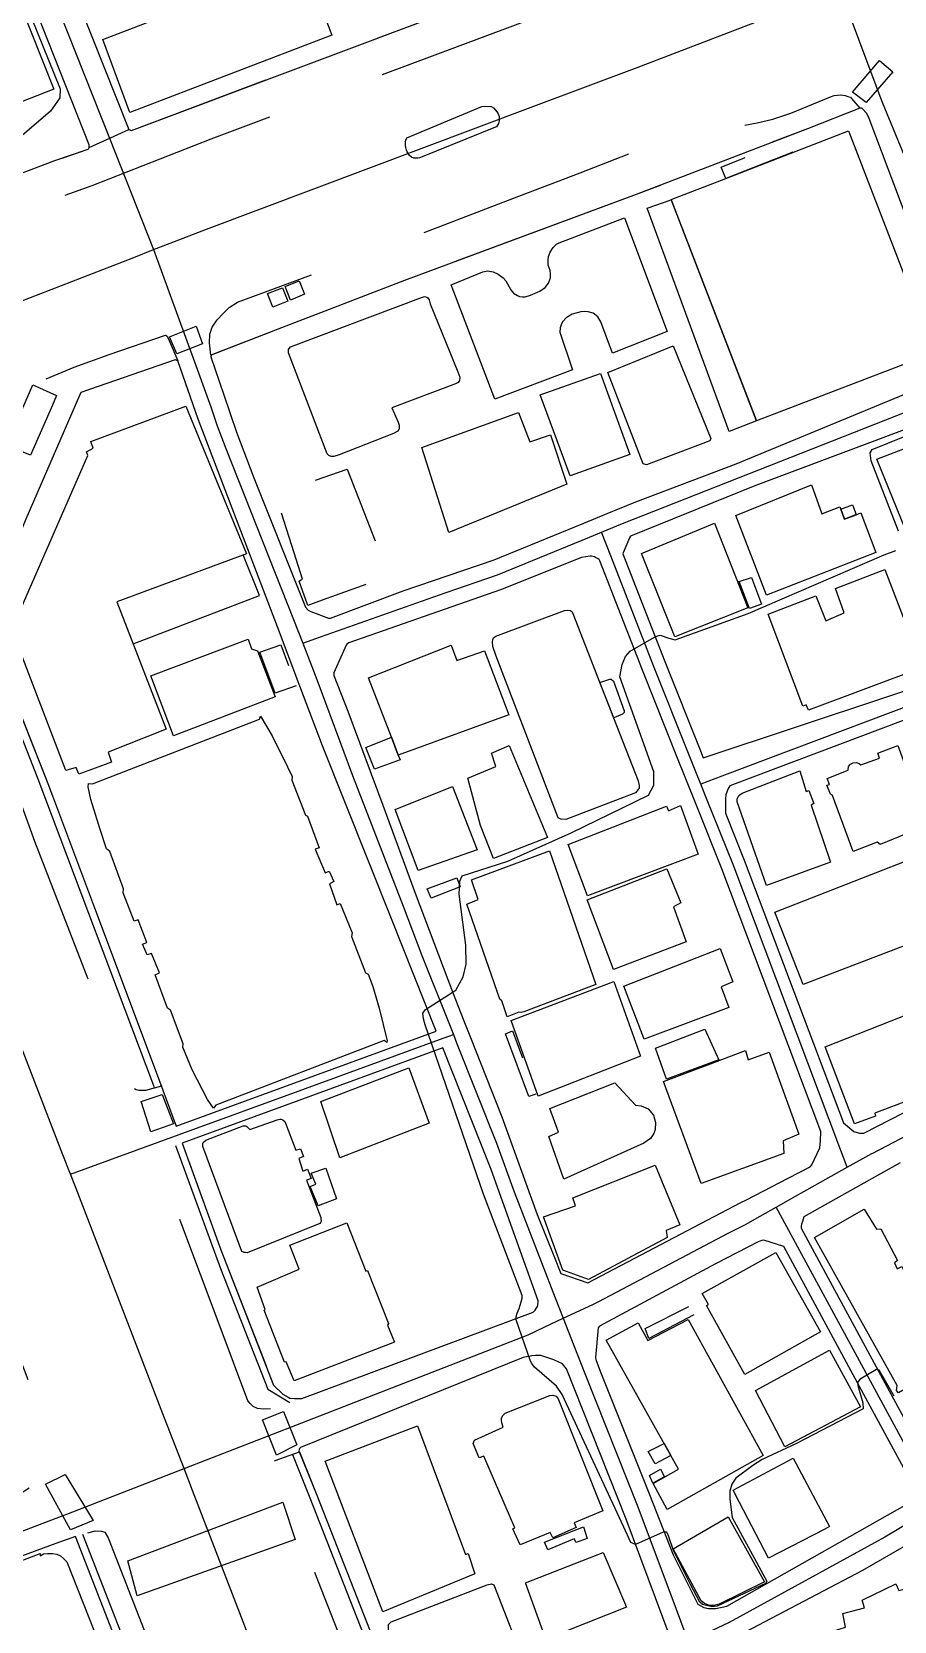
# Model space of a CAD drawing. Header units: millimetres. Extents: x 198785 to 203305, y 542885 to 545889.
# Drawn here: x 200724.9 to 200868.4, y 543395.9 to 543660.4 of the extents above; entities that cross this region are included whole.
import ezdxf

# ---------------------------------------------------------------- set-up
doc = ezdxf.new("R2010")
doc.units = ezdxf.units.MM
doc.linetypes.add('HIDDEN_BULD_25K', pattern=[28.8, 18.4, -10.4])
doc.linetypes.add('HIDDEN_IN_25K', pattern=[56.5, 36.5, -20])
for name, color, linetype in [('A0013114', 253, 'Continuous'), ('A0013117', 253, 'Continuous'), ('A0023214', 253, 'Continuous'), ('A0023217', 253, 'Continuous'), ('A0033324', 253, 'Continuous'), ('A0033327', 253, 'Continuous'), ('A0043325', 253, 'Continuous'), ('A0151224', 253, 'Continuous'), ('B0014111', 253, 'Continuous'), ('B0014112', 253, 'Continuous'), ('B0014113', 253, 'Continuous'), ('B0014114', 253, 'Continuous'), ('B0014116', 253, 'Continuous'), ('C0076117', 253, 'Continuous'), ('C0523121', 253, 'Continuous'), ('F0017111', 253, 'Continuous'), ('F0047224', 253, 'Continuous')]:
    doc.layers.add(name, color=color, linetype=linetype)

msp = doc.modelspace()

# ---------------------------------------------------------------- linework, layer by layer
at = {"layer": 'A0013114'}
for points in [[(200659.63, 543709.88), (200659.66, 543709.64), (200675.01, 543670.48), (200682.52, 543652.02), (200682.75, 543651.65), (200682.98, 543651.35), (200683.37, 543650.84), (200683.65, 543650.59), (200684.02, 543650.22), (200697.94, 543643.86), (200716.53, 543636.16), (200717.49, 543636.05), (200718.49, 543636.02), (200719.01, 543636.02), (200719.69, 543636.04), (200720.48, 543636.07), (200721.79, 543636.31), (200722.03, 543636.4), (200728.75, 543638.94), (200734.16, 543640.78), (200734.4, 543640.91), (200734.48, 543641.12)], [(200741.09, 543644.11), (200741.49, 543643.97), (200825.79, 543675.6), (200850.04, 543684.84)], [(200863.04, 543647.65), (200862.71, 543647.65), (200854.01, 543644.24), (200825.51, 543633.29), (200786.97, 543618.99), (200766.47, 543611.13), (200754.76, 543606.57)], [(200749.23, 543605.62), (200748.79, 543605.78), (200733.07, 543600.34), (200732.84, 543599.87), (200731.04, 543595.63), (200723.91, 543579.3), (200717.2, 543562.91), (200717.18, 543562.7), (200717.11, 543562.06), (200717.15, 543561.66), (200717.25, 543561.43), (200727.7, 543535.01), (200746.2, 543485.77), (200748.92, 543478.27)], [(200749.95, 543475.45), (200756.4, 543457.69), (200765.15, 543435.17), (200766.69, 543433.65), (200767.59, 543433.14), (200767.89, 543433)], [(200769.64, 543424.81), (200769.45, 543424.64), (200769.38, 543424.25), (200772.34, 543416.88), (200789.11, 543374.17), (200808.91, 543323.39), (200809.33, 543323.08)], [(200770.78, 543310.32), (200770.83, 543310.88), (200732.19, 543409.99)]]:
    msp.add_lwpolyline(points, dxfattribs=at)
at = {"layer": 'A0013117'}
for points in [[(200850.04, 543684.84), (200850.02, 543685.02), (200844.51, 543699.48), (200834.68, 543725.81), (200834.08, 543726.45), (200833.2, 543727.02), (200828.02, 543729.18), (200827.68, 543729.19), (200827.47, 543729.19), (200826.88, 543729.15), (200823.79, 543728.05), (200800.5, 543718.92), (200771.83, 543707.53), (200726.73, 543690.1), (200726.57, 543689.71), (200724.74, 543685.19), (200741.09, 543644.11)], [(200734.48, 543641.12), (200734.48, 543641.49), (200734.46, 543641.58), (200720.95, 543675.83), (200717.09, 543685.46), (200713.9, 543693.42), (200709.65, 543704.04), (200708.56, 543706.74), (200707.31, 543709.85), (200701.85, 543723.39), (200701.15, 543723.98), (200699.32, 543724.99), (200698.12, 543725.49), (200697.51, 543725.66), (200696.94, 543725.66), (200677.3, 543717.69), (200660.27, 543710.71), (200659.89, 543710.49), (200659.7, 543710.17), (200659.63, 543709.88)], [(200754.76, 543606.57), (200754.73, 543606.31), (200756.87, 543599.99), (200758.98, 543593.73), (200761.85, 543586.17), (200770.46, 543564.61), (200770.92, 543564.15), (200771.36, 543563.93), (200774.28, 543562.81), (200774.64, 543562.82), (200786.72, 543567.33), (200801.87, 543572.51), (200816.79, 543578.62), (200820.68, 543580.21), (200825.47, 543582.17), (200842.12, 543588.48), (200879.32, 543603.85), (200879.73, 543604.26), (200879.73, 543604.96), (200864.25, 543645.95), (200863.88, 543646.78), (200863.04, 543647.65)], [(200748.92, 543478.27), (200792.21, 543494.07), (200784.76, 543512.75), (200773.32, 543541.54), (200769.55, 543551.5), (200765.83, 543561.36), (200764.66, 543564.43), (200752.6, 543595.93), (200749.23, 543605.62)], [(200880.53, 543597.92), (200879.85, 543597.82), (200845.27, 543584.8), (200824.55, 543576.42), (200824.37, 543576.16), (200823.34, 543573.66), (200823.3, 543573.49), (200830.25, 543555.6), (200836.19, 543540.73), (200836.66, 543539.57), (200882.89, 543554.92), (200894.06, 543559.52), (200896.76, 543563.81), (200896.61, 543564.17), (200884.57, 543596.66), (200883.32, 543597.38), (200881.63, 543597.85), (200880.53, 543597.92)], [(200817.83, 543573.12), (200816.39, 543572.88), (200802.93, 543567.54), (200785.59, 543561.48), (200777.66, 543558.69), (200777.39, 543558.5), (200777.24, 543558.31), (200775.18, 543553.69), (200775.19, 543553.26), (200777.49, 543547.33), (200783.32, 543531.68), (200788.73, 543517.01), (200794.93, 543500.63), (200796.84, 543495.78), (200797.94, 543493), (200803.13, 543479.83), (200809.03, 543463.55), (200811.93, 543456.41), (200812.98, 543453.73), (200817.43, 543452.21), (200842.94, 543465.54), (200843.86, 543466.02), (200850.79, 543469.61), (200854.43, 543471.5), (200854.73, 543471.84), (200856.04, 543474.64), (200856.11, 543475.25), (200856.2, 543475.77), (200856.24, 543477.38), (200839.76, 543521.06), (200835.57, 543531.52), (200833.53, 543536.61), (200832.48, 543539.24), (200826.53, 543554.13), (200819.46, 543572.32), (200819.43, 543572.36), (200819.36, 543572.55), (200819.16, 543572.68), (200818.73, 543572.92), (200818.57, 543572.99), (200818.09, 543573.1), (200817.83, 543573.12)], [(200884.36, 543551.19), (200841.09, 543534.88), (200840.82, 543534.47), (200840.44, 543533.39), (200840.35, 543532.71), (200840.35, 543530.34), (200843.49, 543522.51), (200859.99, 543478.79), (200861.74, 543477.39), (200862.64, 543477.07), (200863.4, 543477.07), (200915.73, 543503.92)], [(200767.89, 543433), (200768.66, 543432.93), (200769.88, 543432.93), (200808.37, 543447.33), (200808.69, 543447.65), (200809.15, 543448.37), (200809.17, 543449.18), (200801.37, 543471.07), (200793.32, 543491.28), (200749.95, 543475.45)], [(200869.41, 543472.17), (200866.14, 543470.34), (200857.83, 543465.68), (200853.42, 543463.2), (200853.16, 543462.39), (200853.04, 543461.98), (200852.98, 543461.64), (200852.94, 543461.29), (200865.13, 543438.81), (200875.43, 543419.81)], [(200846.72, 543459.27), (200846.41, 543459.24), (200845.81, 543458.99), (200838.72, 543455.35), (200819.38, 543444.99), (200819.18, 543444.68), (200818.71, 543439.79), (200818.77, 543439.42), (200819.52, 543437.48), (200827.7, 543416.98), (200831.67, 543406.93), (200835.79, 543398.72), (200836.75, 543398.17), (200837.52, 543398), (200838.76, 543398.02), (200840.57, 543398.41), (200870.64, 543415.41), (200872.13, 543416.27), (200872.48, 543416.63), (200872.59, 543416.88), (200871.48, 543418.7), (200861.62, 543436.9), (200850.06, 543458.23), (200846.72, 543459.27)], [(200946.56, 543450.13), (200923.77, 543437.02), (200923.67, 543436.79), (200918.99, 543433.09), (200917.37, 543433.22), (200917.01, 543433.09), (200916.61, 543432.89), (200916.2, 543432.63), (200915.87, 543432.19), (200910.1, 543430.09), (200904.52, 543427.28), (200881.04, 543414.63), (200879.92, 543413.98), (200875.88, 543411.66), (200863.14, 543404.34), (200841.42, 543392.88)], [(200809.33, 543323.08), (200816.57, 543325.59), (200834.14, 543332.76), (200839.78, 543335.06), (200848.46, 543338.6), (200848.92, 543339.09), (200850.32, 543342.28), (200850.35, 543342.47), (200850.37, 543342.79), (200845.44, 543355.77), (200838.36, 543373.92), (200834.22, 543385.01), (200831.46, 543392.43), (200829.92, 543396.52), (200823.81, 543412.84), (200813.9, 543437.86), (200813.22, 543438.69), (200811.8, 543439.39), (200809.64, 543440.09), (200808.97, 543440.11), (200808.77, 543440.11), (200808.11, 543440.07), (200806.7, 543439.76), (200769.64, 543424.81)], [(200732.19, 543409.99), (200728.91, 543408.83), (200710.66, 543402.12)]]:
    msp.add_lwpolyline(points, dxfattribs=at)
at = {"layer": 'A0023214'}
for points in [[(200679, 543598.38), (200719.51, 543614.14), (200741.88, 543622.84), (200745.19, 543624.13), (200747.97, 543625.21), (200753.98, 543627.55), (200808, 543647.85), (200825.65, 543654.45), (200852.02, 543664.54), (200856.34, 543666.82), (200859.09, 543668.27), (200862.05, 543669.84), (200866.12, 543671.99), (200876.71, 543676.15), (200883.17, 543678.62), (200936.32, 543699.96), (200969.63, 543712.69), (200979.57, 543716.48)], [(200888.35, 543063.49), (200882.08, 543079.74), (200867.7, 543116.99), (200866.5, 543120.11), (200865.5, 543122.7), (200825.29, 543226.88), (200824.13, 543229.88), (200822.85, 543233.22), (200792.77, 543311.16), (200791.66, 543314.02), (200790.56, 543316.87), (200751.67, 543417.65), (200750.26, 543421.3), (200747.02, 543429.69), (200732.28, 543467.88), (200731.37, 543470.26), (200730.11, 543473.5), (200698.88, 543554.43), (200687.21, 543580.24), (200679, 543598.38)]]:
    msp.add_lwpolyline(points, dxfattribs=at)
at = {"layer": 'A0023217'}
for points in [[(200833.45, 543736.09), (200835.42, 543731.55), (200837.34, 543727.13), (200845.63, 543705.14), (200852.51, 543686.3), (200859.09, 543668.27), (200865.88, 543650.1), (200866.42, 543648.64), (200872.3, 543634.4), (200883.27, 543604.97), (200884.79, 543602.31)], [(200718.68, 543691.04), (200720.32, 543686.9), (200720.98, 543685.22), (200737.85, 543642.65), (200745.19, 543624.13), (200751.78, 543606.06), (200754.73, 543597.96), (200755.79, 543594.83), (200757.22, 543591.05), (200768.49, 543562.6), (200770.05, 543558.66)], [(200819.75, 543577.11), (200821.63, 543577.88), (200823.24, 543578.54), (200879.3, 543600.64), (200881.59, 543601.34), (200884.79, 543602.31)], [(200770.05, 543558.66), (200772.94, 543559.68), (200793.73, 543567), (200802.4, 543570.03), (200817.72, 543576.29), (200819.75, 543577.11)], [(200836.25, 543535.19), (200835.44, 543537.22), (200834.34, 543539.99), (200828.39, 543554.86), (200821.27, 543573.18), (200819.75, 543577.11)], [(200901.42, 543560.44), (200898.67, 543559.26), (200883.62, 543553.06), (200839.75, 543536.51), (200836.25, 543535.19)], [(200770.05, 543558.66), (200772.33, 543552.58), (200778.32, 543536.61), (200786.74, 543514.88), (200789.85, 543506.69), (200794.52, 543494.92), (200795.08, 543493.52)], [(200860.63, 543471.43), (200859.41, 543474.66), (200841.62, 543521.79), (200837.33, 543532.51), (200836.25, 543535.19)], [(200860.63, 543471.43), (200864.71, 543473.72), (200864.76, 543473.74), (200905.8, 543495.18), (200919.22, 543502.04), (200921.19, 543503.28), (200923.65, 543504.82)], [(200731.37, 543470.26), (200749.44, 543476.86), (200770.46, 543484.53), (200792.76, 543492.67), (200795.08, 543493.52)], [(200795.08, 543493.52), (200795.62, 543492.14), (200802.25, 543475.45), (200805.2, 543467.31), (200812.04, 543449.71), (200813.37, 543446.29)], [(200848.79, 543464.77), (200852.03, 543466.59), (200856.19, 543468.93), (200860.63, 543471.43)], [(200813.37, 543446.29), (200818.27, 543448.59), (200819.3, 543449.07), (200840.83, 543460.45), (200843.81, 543461.97), (200845.23, 543462.77), (200848.79, 543464.77)], [(200875.71, 543415.1), (200874.25, 543417.79), (200863.37, 543437.86), (200850.55, 543461.51), (200848.79, 543464.77)], [(200685.79, 543396.6), (200693.57, 543399.56), (200730.14, 543413.45), (200730.73, 543413.68), (200750.26, 543421.3), (200768.85, 543428.52), (200807.53, 543443.54), (200810.2, 543444.8), (200813.37, 543446.29)], [(200813.37, 543446.29), (200815.12, 543441.77), (200816.94, 543437.09), (200825.76, 543414.91), (200832.32, 543397.42), (200834.17, 543392.5)], [(200875.71, 543415.1), (200874.16, 543414.18), (200866.89, 543409.87), (200840.99, 543395.64), (200837.12, 543393.86), (200834.17, 543392.5)]]:
    msp.add_lwpolyline(points, dxfattribs=at)
at = {"layer": 'A0033324', "linetype": 'HIDDEN_IN_25K', "flags": 128}
for points in [[(200677.44, 543648.49), (200683.65, 543650.59), (200684.02, 543650.22), (200697.94, 543643.86), (200716.53, 543636.16), (200717.49, 543636.05), (200718.49, 543636.02), (200719.01, 543636.02), (200719.69, 543636.04), (200720.48, 543636.07), (200721.79, 543636.31), (200722.03, 543636.4), (200728.75, 543638.94), (200734.16, 543640.78), (200734.4, 543640.91), (200734.48, 543641.12), (200741.09, 543644.11), (200741.49, 543643.97), (200825.79, 543675.6), (200850.04, 543684.84), (200850.09, 543679.96), (200849.79, 543679.25), (200849.33, 543678.44), (200848.81, 543678.02), (200846.7, 543677.15), (200827.91, 543669.99), (200759.6, 543644.36), (200754.74, 543642.53), (200734.94, 543634.74), (200726.57, 543631.77), (200720.94, 543629.74), (200716.34, 543627.98), (200713.76, 543627.64), (200710.43, 543627.46), (200706.62, 543627.34), (200702.19, 543627.52), (200698.39, 543627.8), (200696.01, 543628.37), (200693.87, 543629.02), (200691.69, 543629.87), (200690.03, 543630.75), (200687.49, 543632.76), (200684.67, 543635.85), (200679.55, 543643.67), (200678.69, 543645.28), (200677.44, 543648.49)], [(200766.47, 543611.13), (200754.72, 543606.56), (200754.47, 543608.64), (200754.55, 543610.06), (200754.93, 543611.21), (200755.78, 543612.46), (200756.69, 543613.42), (200757.74, 543614.51), (200759.14, 543615.4), (200780.3, 543623.15), (200805.95, 543633), (200816.18, 543636.92), (200831, 543642.7), (200831.8, 543642.9), (200834.2, 543643.36), (200838.96, 543644.06), (200842.71, 543644.67), (200845.62, 543645.21), (200848.23, 543645.82), (200851.24, 543646.83), (200857.84, 543649.58), (200858.45, 543649.77), (200859.58, 543649.86), (200859.89, 543649.84), (200860.28, 543649.75), (200860.7, 543649.62), (200861.18, 543649.49), (200861.35, 543649.3), (200862.71, 543647.66), (200854.01, 543644.24), (200825.51, 543633.29), (200786.97, 543618.99), (200766.47, 543611.13)], [(200747.79, 543609), (200749.23, 543605.62), (200748.79, 543605.78), (200733.07, 543600.34), (200732.84, 543599.87), (200731.04, 543595.63), (200723.91, 543579.3), (200717.2, 543562.91), (200717.18, 543562.7), (200717.11, 543562.06), (200717.15, 543561.66), (200717.25, 543561.43), (200727.7, 543535.01), (200746.2, 543485.77), (200746.52, 543484.91), (200743.87, 543484.18), (200743.36, 543484.18), (200742.71, 543484.21), (200742.29, 543484.32), (200741.49, 543484.75), (200740.9, 543485.63), (200725.45, 543525.62), (200720.5, 543539.26), (200714.13, 543556.22), (200714.06, 543556.39), (200711.22, 543562.48), (200710.17, 543565.05), (200709.39, 543568.42), (200708.93, 543571.99), (200708.52, 543575.59), (200708.52, 543579), (200708.78, 543581.42), (200709.58, 543584.3), (200710.59, 543587.16), (200712.03, 543590.5), (200713.53, 543592.81), (200715.39, 543595), (200717.61, 543597.16), (200719.58, 543598.88), (200721.7, 543600.3), (200723.94, 543601.32), (200727.17, 543602.59), (200731.99, 543604.55), (200737.82, 543606.69), (200747.18, 543609.87), (200747.47, 543609.75), (200747.79, 543609)], [(200662.64, 543568.02), (200673.56, 543563.67), (200675.69, 543562.21), (200677.34, 543559.07), (200699.35, 543501.6), (200728.1, 543425.98), (200727.58, 543422), (200725.7, 543418.77), (200722.93, 543417.01), (200717.63, 543415.17), (200715.04, 543415.07), (200713.11, 543415.74), (200711.51, 543416.53), (200710.26, 543419.02), (200711.15, 543418.76), (200712.91, 543418.59), (200718.52, 543420.67), (200722.8, 543425.84), (200710.39, 543458.5), (200706.92, 543467.63), (200694.68, 543499.82), (200672.27, 543558.32), (200653.07, 543565.27), (200660.58, 543568.12), (200661.52, 543568.11), (200662.64, 543568.02)], [(200764.66, 543431.22), (200763.43, 543431.17), (200762.48, 543431.28), (200761.75, 543431.61), (200761.25, 543432.13), (200760.9, 543432.53), (200756.1, 543445.34), (200749.91, 543461.87), (200745.29, 543472.87), (200745.19, 543473.67), (200749.95, 543475.45), (200756.4, 543457.69), (200765.15, 543435.17), (200766.69, 543433.65), (200767.59, 543433.14), (200767.89, 543433), (200768.66, 543432.93), (200769.88, 543432.93), (200764.66, 543431.22)], [(200809.33, 543323.08), (200805.41, 543322.32), (200804.57, 543322.32), (200803.87, 543322.54), (200784.57, 543372.06), (200784.46, 543372.35), (200767.69, 543415.04), (200764.99, 543421.77), (200765.02, 543422.15), (200765.45, 543422.64), (200766.21, 543422.91), (200769.46, 543424.05), (200772.34, 543416.88), (200789.11, 543374.17), (200808.91, 543323.39), (200809.33, 543323.08)], [(200774.37, 543312.07), (200770.53, 543310.65), (200770.83, 543310.88), (200751.51, 543360.43), (200732.19, 543409.99), (200735.31, 543410.87), (200735.49, 543410.92), (200736.54, 543410.89), (200737.06, 543410.68), (200737.64, 543409.76), (200756.35, 543361.79), (200774.84, 543314.34), (200774.94, 543313.18), (200774.37, 543312.07)]]:
    msp.add_lwpolyline(points, dxfattribs=at)
at = {"layer": 'A0033327'}
for points in [[(200717.15, 543561.66), (200716.35, 543560.4), (200716.45, 543560.17), (200725.9, 543536.07), (200745.16, 543485.01), (200745.31, 543484.58)], [(200748.81, 543475.02), (200756.33, 543454.6), (200764.22, 543434.48), (200767.84, 543432.27)], [(200768.28, 543423.63), (200771.17, 543416.42), (200787.95, 543373.72), (200807.8, 543322.78)], [(200772.04, 543311.21), (200752.72, 543360.77), (200733.4, 543410.33)]]:
    msp.add_lwpolyline(points, dxfattribs=at)
at = {"layer": 'A0043325'}
for points in [[(200868.24, 543653.73), (200863.75, 543648.6), (200861.51, 543650.33), (200866.01, 543655.58), (200868.24, 543653.73)], [(200753.34, 543608.44), (200749.04, 543606.77), (200747.86, 543609.59), (200752.25, 543611.39), (200753.34, 543608.44)], [(200748.51, 543478.65), (200744.72, 543477.3), (200743.14, 543482.38), (200746.64, 543483.53), (200748.51, 543478.65)], [(200769.05, 543425.24), (200765.65, 543423.52), (200763.32, 543429.39), (200766.82, 543430.8), (200769.05, 543425.24)], [(200735.15, 543412.62), (200731.34, 543411.11), (200727.2, 543418.68), (200730.45, 543420.28), (200735.15, 543412.62)], [(200768.75, 543409.46), (200742.48, 543400.09), (200740.91, 543405.92), (200766.69, 543415.68), (200768.75, 543409.46)]]:
    msp.add_lwpolyline(points, dxfattribs=at)
at = {"layer": 'A0151224'}
msp.add_lwpolyline([(200728.34, 543598.27), (200724.73, 543589.93), (200720.75, 543591.55), (200722.56, 543595.74), (200725.12, 543601.64), (200729.02, 543599.84), (200728.34, 543598.27)], dxfattribs=at)
at = {"layer": 'B0014111'}
for points in [[(200728.58, 543650.85), (200710.3, 543643.69), (200695.61, 543650.03), (200688.88, 543652.93), (200681.65, 543671.07), (200695.47, 543676.61), (200715.17, 543684.5), (200728.58, 543650.85)], [(200770.46, 543671.42), (200774.84, 543659.83), (200741.21, 543646.93), (200736.76, 543659.11), (200763.1, 543669.27), (200763.34, 543668.67), (200770.46, 543671.42)], [(200875.11, 543606.97), (200845.52, 543595.63), (200831.34, 543632.45), (200840.41, 543635.97), (200860.82, 543643.88), (200875.11, 543606.97)], [(200845.5, 543595.62), (200841, 543593.84), (200827.32, 543631.01), (200831.32, 543632.44), (200845.5, 543595.62)], [(200823.57, 543629.43), (200830.65, 543610.51), (200821.54, 543606.88), (200819.64, 543612.09), (200819.1, 543612.95), (200818.32, 543613.53), (200817.52, 543613.79), (200816.92, 543613.84), (200816.27, 543613.8), (200814.84, 543613.39), (200813.87, 543612.75), (200813.27, 543612.18), (200813.06, 543611.77), (200812.87, 543611.13), (200812.82, 543610.39), (200814.92, 543604.15), (200802, 543599.22), (200794.69, 543618.28), (200799.99, 543620.45), (200800.82, 543620.61), (200801.71, 543620.45), (200802.55, 543620.05), (200803.34, 543619.46), (200803.79, 543618.95), (200804.64, 543617.45), (200805.11, 543616.88), (200805.75, 543616.48), (200806.11, 543616.31), (200806.58, 543616.25), (200807.01, 543616.29), (200807.94, 543616.55), (200809.49, 543617.19), (200810.38, 543617.82), (200810.91, 543618.52), (200811.23, 543619.44), (200811.25, 543620.1), (200811.18, 543620.63), (200810.88, 543621.55), (200810.83, 543622.39), (200810.89, 543622.99), (200811.17, 543623.7), (200811.66, 543624.49), (200812.22, 543625.01), (200812.66, 543625.26), (200823.57, 543629.43)], [(200776.05, 543589.96), (200775.2, 543589.68), (200774.74, 543589.69), (200774.33, 543589.87), (200774.09, 543590.12), (200767.63, 543606.97), (200767.66, 543607.48), (200767.74, 543607.7), (200768, 543607.93), (200789.75, 543616.15), (200790.3, 543616.32), (200790.66, 543616.23), (200790.85, 543616.09), (200791.03, 543615.75), (200791.2, 543615.09), (200795.84, 543603.78), (200796.13, 543602.91), (200796.08, 543602.36), (200795.87, 543602.03), (200795.44, 543601.79), (200784.84, 543597.81), (200785.92, 543595.39), (200786.06, 543594.93), (200786.08, 543594.52), (200786.04, 543594.28), (200785.81, 543593.89), (200785.1, 543593.54), (200776.05, 543589.96)], [(200837.75, 543592.29), (200827.22, 543588.32), (200826.66, 543588.5), (200820.78, 543603.66), (200831.64, 543608.09), (200837.92, 543592.68), (200837.75, 543592.29)], [(200824.47, 543590.05), (200814.51, 543586.5), (200809.52, 543599.99), (200819.54, 543603.53), (200824.47, 543590.05)], [(200738.16, 543538.84), (200732.74, 543536.83), (200732.33, 543537.97), (200730.6, 543537.46), (200721.72, 543560.66), (200723.09, 543561.26), (200722.38, 543562.71), (200734.25, 543589.87), (200734, 543590.45), (200735.16, 543591.1), (200734.72, 543592.2), (200750.56, 543598.05), (200760.64, 543573.52), (200739.06, 543565.51), (200747.31, 543544.31), (200737.64, 543540.48), (200738.16, 543538.84)], [(200805.92, 543597.01), (200807.79, 543592.16), (200811.27, 543593.3), (200813.95, 543585.09), (200794.32, 543577.03), (200789.81, 543591.21), (200805.92, 543597.01)], [(200882.69, 543580.21), (200870.87, 543576.15), (200865.53, 543589.23), (200880.16, 543594.86), (200881.24, 543594.94), (200882.3, 543594.64), (200883.1, 543593.8), (200883.71, 543592.96), (200884.15, 543591.81), (200884.53, 543590.17), (200884.63, 543588.6), (200884.62, 543587.16), (200884.48, 543586.3), (200884.32, 543585.57), (200884.09, 543585.04), (200883.49, 543584.25), (200882.36, 543582.72), (200881.95, 543582.24), (200882.69, 543580.21)], [(200854.69, 543584.99), (200856.4, 543580.18), (200859.4, 543581.31), (200859.55, 543580.93), (200860.19, 543579.25), (200862.11, 543580.02), (200862.87, 543580.32), (200865.39, 543573.74), (200847.2, 543566.65), (200842.08, 543579.86), (200854.69, 543584.99)], [(200844.08, 543564.52), (200831.91, 543559.7), (200826.41, 543573.57), (200838.55, 543578.63), (200844.08, 543564.52)], [(200866.89, 543570.91), (200873.17, 543554.59), (200854.18, 543547.51), (200853.79, 543548.35), (200853.23, 543548.16), (200847.48, 543563.44), (200855.38, 543566.5), (200857.05, 543562.38), (200860.13, 543563.71), (200858.67, 543567.71), (200866.89, 543570.91)], [(200825.38, 543533.74), (200813.82, 543529.3), (200812.95, 543529.34), (200812.53, 543529.59), (200802.19, 543556.49), (200801.64, 543558.1), (200801.6, 543558.86), (200801.62, 543559.21), (200801.73, 543559.5), (200802.14, 543559.82), (200813.59, 543564.09), (200814.13, 543564.15), (200814.56, 543564.07), (200814.83, 543563.85), (200814.96, 543563.6), (200819.46, 543552.06), (200821.74, 543546.22), (200825.83, 543535.74), (200826.01, 543534.93), (200825.98, 543534.48), (200825.84, 543534.26), (200825.38, 543533.74)], [(200765.42, 543549.73), (200748.48, 543543.24), (200744.71, 543553.21), (200760.91, 543559.29), (200761.5, 543557.72), (200762.47, 543557.37), (200765.42, 543549.73)], [(200785.9, 543540.02), (200784.77, 543542.97), (200780.98, 543552.86), (200794.71, 543558.32), (200795.63, 543555.74), (200800.25, 543557.35), (200804.32, 543546.73), (200785.9, 543540.02)], [(200768.18, 543535.85), (200770.46, 543530.02), (200770.78, 543529.85), (200772.76, 543524.57), (200772.1, 543524.33), (200773.74, 543520.42), (200774.4, 543520.68), (200775.19, 543518.97), (200774.47, 543518.6), (200775.7, 543515.12), (200776.24, 543515.32), (200778.21, 543510.43), (200778.14, 543509.84), (200780.43, 543503.78), (200780.91, 543503.54), (200781.67, 543501.49), (200782.73, 543497.89), (200784.08, 543492.45), (200784.03, 543492.2), (200783.57, 543492.51), (200755.54, 543481.74), (200755.18, 543481.23), (200754.18, 543482.68), (200751.62, 543487.64), (200750.04, 543491.41), (200750.11, 543491.98), (200747.98, 543497.58), (200747.52, 543497.88), (200745.47, 543503.43), (200746.19, 543503.78), (200744.87, 543506.97), (200744.12, 543506.75), (200743.32, 543508.54), (200744.05, 543508.84), (200742.62, 543512.59), (200741.94, 543512.38), (200740.12, 543517.07), (200740.17, 543517.77), (200737.91, 543523.96), (200737.35, 543524.44), (200736.3, 543527.64), (200734.73, 543532.6), (200734.28, 543534.74), (200734.38, 543535.28), (200735.05, 543535.24), (200762.81, 543545.98), (200763, 543546.49), (200764.94, 543543.24), (200767.47, 543538.08), (200768.27, 543536.44), (200768.18, 543535.85)], [(200810.74, 543526.28), (200801.74, 543522.78), (200799.62, 543528.31), (200797.47, 543536.18), (200802.15, 543538.14), (200801.41, 543540.35), (200804.38, 543541.6), (200810.74, 543526.28)], [(200869.07, 543541.62), (200872.78, 543531.4), (200873.9, 543531), (200874.64, 543529.17), (200870.5, 543527.58), (200870.42, 543526.93), (200866.11, 543525.11), (200865.62, 543525.51), (200861.61, 543523.99), (200858.17, 543533.31), (200857.82, 543533.53), (200857.24, 543535), (200857.69, 543535.14), (200857.3, 543536.14), (200860.79, 543537.52), (200860.86, 543538.09), (200861.16, 543538.51), (200861.64, 543538.74), (200862.16, 543538.77), (200862.59, 543538.62), (200862.89, 543538.39), (200866.02, 543539.52), (200865.73, 543540.32), (200869.07, 543541.62)], [(200852.76, 543537.42), (200853.81, 543533.98), (200854.26, 543534.11), (200855.05, 543531.96), (200854.61, 543531.69), (200857.83, 543522.19), (200847.18, 543518.31), (200842.29, 543532.25), (200842.3, 543532.76), (200842.59, 543533.27), (200843.16, 543533.65), (200852.76, 543537.42)], [(200799.04, 543524.25), (200789.22, 543520.83), (200785.37, 543530.96), (200794.92, 543534.81), (200799.04, 543524.25)], [(200832.9, 543531.63), (200835.81, 543523.5), (200817.39, 543516.6), (200814.2, 543525.12), (200830.55, 543531.53), (200830.88, 543530.74), (200832.9, 543531.63)], [(200806.78, 543497.29), (200806.38, 543497.19), (200805.98, 543497.26), (200804.05, 543496.48), (200803.15, 543499.12), (200802.82, 543499.4), (200797.32, 543515.18), (200799.23, 543516), (200798.07, 543519.24), (200811.07, 543524.08), (200818.77, 543501.85), (200806.78, 543497.29)], [(200833.83, 543508.96), (200821.74, 543504.34), (200817.35, 543515.9), (200830.58, 543521.09), (200832.95, 543515.41), (200831.71, 543514.75), (200833.83, 543508.96)], [(200840.93, 543498.01), (200826.81, 543492.73), (200823.46, 543501.55), (200839.48, 543507.84), (200841.6, 543502.27), (200839.65, 543501.45), (200840.93, 543498.01)], [(200826.22, 543489.91), (200809.21, 543483.27), (200804.68, 543495.84), (200821.78, 543502.36), (200826.22, 543489.91)], [(200839.26, 543489.31), (200830.54, 543486.06), (200828.72, 543491.25), (200836.93, 543494.39), (200839.26, 543489.31)], [(200843.67, 543490.84), (200844.16, 543489.29), (200847.66, 543490.58), (200852.55, 543476.93), (200849.95, 543475.81), (200850.05, 543473.71), (200836.3, 543468.7), (200830.04, 543485.69), (200837.44, 543488.49), (200843.67, 543490.84)], [(200791.05, 543478.76), (200776.17, 543473.02), (200773, 543482.34), (200787.68, 543487.95), (200791.05, 543478.76)], [(200826.8, 543475.41), (200813.44, 543469.42), (200810.94, 543476.57), (200812.58, 543477.24), (200811.13, 543481.19), (200821.94, 543485.45), (200825.37, 543481.78), (200826.33, 543481.66), (200827.47, 543481.15), (200828.36, 543480.09), (200828.71, 543478.88), (200828.67, 543477.71), (200828.42, 543477.05), (200827.86, 543476.19), (200826.8, 543475.41)], [(200767.04, 543479.05), (200768.86, 543474.25), (200769.66, 543474.47), (200770.16, 543473.22), (200769.37, 543472.9), (200770.04, 543470.8), (200770.83, 543471.11), (200771.44, 543469.57), (200770.61, 543469.25), (200773.04, 543463.07), (200773.05, 543462.83), (200773.07, 543462.48), (200772.99, 543462.22), (200772.85, 543462.05), (200760.75, 543457.2), (200760.49, 543457.22), (200760.29, 543457.22), (200759.88, 543457.4), (200753.4, 543474.89), (200753.4, 543475.14), (200753.41, 543475.44), (200753.45, 543475.54), (200753.88, 543475.95), (200760.12, 543478.32), (200760.27, 543478.32), (200760.52, 543478.31), (200760.73, 543478.22), (200761.19, 543477.69), (200765.75, 543479.34), (200766.18, 543479.41), (200766.42, 543479.42), (200766.7, 543479.33), (200767.04, 543479.05)], [(200830.66, 543459.74), (200817.54, 543452.75), (200813.27, 543454.29), (200810.06, 543463.18), (200815.41, 543464.98), (200814.94, 543466.32), (200828.68, 543471.76), (200832.77, 543461.82), (200830.47, 543460.92), (200830.66, 543459.74)], [(200777.34, 543462.19), (200780.49, 543454.14), (200780.81, 543454.23), (200784.29, 543445.44), (200784.1, 543445.13), (200785.3, 543442.31), (200768.57, 543435.87), (200767.26, 543439.04), (200766.95, 543439.01), (200763.62, 543447.65), (200763.76, 543447.74), (200762.43, 543451.48), (200769.42, 543454.48), (200767.88, 543458.44), (200777.34, 543462.19)], [(200863.45, 543464.44), (200865.48, 543461.11), (200866.21, 543461.2), (200868.97, 543455.93), (200868.47, 543455.51), (200868.93, 543454.51), (200869.69, 543454.9), (200875.92, 543443.81), (200874.69, 543443.1), (200877.18, 543438.58), (200869.17, 543433.9), (200868.84, 543434.28), (200868.95, 543435.12), (200855.2, 543459.74), (200863.45, 543464.44)], [(200856.17, 543444.02), (200843.56, 543436.91), (200837.21, 543448.4), (200837.54, 543448.58), (200836.5, 543450.43), (200848.77, 543457.24), (200856.17, 543444.02)], [(200834.16, 543446.07), (200846.61, 543423.44), (200830.65, 543414.48), (200828.31, 543418.82), (200832.56, 543421.21), (200820.51, 543442.67), (200825.83, 543445.52), (200827.43, 543442.61), (200834.16, 543446.07)], [(200812.5, 543432.87), (200819.93, 543414.26), (200815.2, 543412.26), (200815.51, 543411.5), (200811.62, 543409.73), (200811.2, 543410.65), (200806.2, 543408.57), (200804.98, 543411.28), (200805.33, 543411.44), (200800.16, 543423.32), (200799.36, 543423.05), (200798.37, 543425.44), (200798.58, 543426.02), (200803.36, 543428.17), (200803.13, 543428.89), (200803.08, 543429.33), (200803.08, 543429.62), (200803.25, 543430.07), (200803.68, 543430.5), (200811.11, 543433.45), (200811.64, 543433.51), (200812.21, 543433.32), (200812.5, 543432.87)], [(200789.11, 543428.41), (200797.1, 543407.01), (200797.55, 543407.16), (200798.66, 543403.75), (200783.32, 543397.46), (200773.74, 543422.53), (200789.11, 543428.41)], [(200856.88, 543411.2), (200847.52, 543406.38), (200842.71, 543415.62), (200841.62, 543417.69), (200851.65, 543422.99), (200857.68, 543411.62), (200856.88, 543411.2)], [(200839.29, 543398.73), (200838.42, 543398.47), (200837.54, 543398.55), (200836.88, 543398.82), (200836.3, 543399.29), (200831.65, 543407.94), (200840.82, 543413.26), (200846.85, 543402.46), (200839.29, 543398.73)], [(200729.1, 543407.02), (200729.7, 543406.75), (200730.21, 543406.3), (200730.73, 543405.77), (200738.89, 543385.12), (200735.73, 543384.05), (200735.88, 543383.71), (200724.16, 543379.4), (200719.41, 543391.43), (200719.87, 543391.61), (200719.42, 543392.75), (200719.34, 543393.48), (200716.36, 543401.9), (200715.62, 543401.67), (200715.28, 543402.93), (200726.3, 543407.13), (200726.33, 543406.77), (200726.85, 543407.08), (200727.56, 543407.15), (200728.36, 543407.16), (200729.1, 543407.02)], [(200823.91, 543398.2), (200810.45, 543392.87), (200807.07, 543402.27), (200820.03, 543407.31), (200823.91, 543398.2)], [(200791.34, 543379.63), (200790.8, 543379.51), (200789.92, 543379.83), (200784.31, 543394.51), (200784.3, 543395.32), (200784.74, 543395.78), (200800.72, 543401.92), (200801.43, 543402.11), (200801.81, 543401.94), (200807.33, 543387.84), (200807.74, 543386.76), (200807.6, 543386.12), (200807.18, 543385.85), (200791.34, 543379.63)]]:
    msp.add_lwpolyline(points, dxfattribs=at)
at = {"layer": 'B0014112'}
msp.add_lwpolyline([(200862.83, 543431.55), (200850.24, 543424.9), (200845.35, 543434.28), (200857.66, 543440.99), (200862.83, 543431.55)], dxfattribs=at)
at = {"layer": 'B0014113'}
for points in [[(200879.53, 543511.85), (200853.28, 543501.81), (200848.59, 543513.89), (200874.99, 543524.18), (200879.53, 543511.85)], [(200884.22, 543501.67), (200888.14, 543491.82), (200884.86, 543490.36), (200885.17, 543489.46), (200875.46, 543485.48), (200875.11, 543484.84), (200875.29, 543484.27), (200865.23, 543480.41), (200865.35, 543479.94), (200861.85, 543478.66), (200856.96, 543491.48), (200881.04, 543500.93), (200881.28, 543500.42), (200884.22, 543501.67)], [(200868.7, 543402.08), (200869.22, 543401.01), (200870.53, 543401.34), (200875.99, 543386.82), (200862.27, 543381.95), (200858.21, 543394.23), (200860.32, 543394.87), (200859.87, 543397.15), (200863.49, 543398.12), (200863.1, 543399.41), (200868.7, 543402.08)]]:
    msp.add_lwpolyline(points, dxfattribs=at)
at = {"layer": 'B0014114', "linetype": 'HIDDEN_BULD_25K', "flags": 128}
msp.add_lwpolyline([(200772.65, 543565.56), (200770.86, 543564.92), (200769.39, 543568.97), (200769.66, 543569.13), (200769.97, 543569.31), (200768.58, 543573.67), (200765.44, 543583.46), (200777.4, 543587.62), (200784.34, 543569.77), (200782.76, 543569.2), (200772.65, 543565.56)], dxfattribs=at)
at = {"layer": 'B0014116', "linetype": 'HIDDEN_BULD_25K', "flags": 128}
for points in [[(200851.59, 543640.32), (200840.41, 543635.97), (200839.62, 543637.86), (200850.79, 543642.3), (200851.59, 543640.32)], [(200862.11, 543580.03), (200860.19, 543579.26), (200859.56, 543580.93), (200861.52, 543581.63), (200862.11, 543580.03)], [(200846.34, 543565.13), (200844.38, 543564.41), (200842.64, 543568.88), (200844.68, 543569.55), (200846.34, 543565.13)], [(200768.91, 543551.56), (200765.41, 543550.31), (200762.86, 543557.15), (200766.38, 543558.35), (200768.91, 543551.56)], [(200823.23, 543546.8), (200821.76, 543546.23), (200819.48, 543552.07), (200821.1, 543552.63), (200821.32, 543552.63), (200821.71, 543552.33), (200823.51, 543547.4), (200823.52, 543547.1), (200823.23, 543546.8)], [(200785.9, 543540.02), (200786.23, 543539.25), (200781.96, 543537.66), (200780.52, 543541.28), (200784.77, 543542.97), (200785.9, 543540.02)], [(200808.8, 543483.59), (200807.66, 543483.2), (200803.73, 543493.61), (200804.91, 543494.13), (200808.8, 543483.59)], [(200775.61, 543466.16), (200772.57, 543465.01), (200771.27, 543468.2), (200772.17, 543468.61), (200771.44, 543470.42), (200773.83, 543471.3), (200775.61, 543466.16)], [(200835.08, 543446.86), (200827.62, 543442.93), (200826.97, 543444.59), (200834.39, 543448.32), (200835.08, 543446.86)], [(200831.27, 543423.46), (200828.64, 543422.05), (200827.49, 543424.1), (200830.14, 543425.48), (200831.27, 543423.46)], [(200830.21, 543419.91), (200828.3, 543418.84), (200827.74, 543420.14), (200829.55, 543421.18), (200830.21, 543419.91)], [(200816.74, 543411.56), (200817.32, 543409.62), (200815.5, 543408.96), (200815.2, 543409.61), (200810.79, 543407.75), (200810.25, 543409.05), (200816.74, 543411.56)]]:
    msp.add_lwpolyline(points, dxfattribs=at)
at = {"layer": 'C0076117'}
for points in [[(200768, 543615.73), (200767.1, 543618.01), (200769.42, 543618.92), (200770.31, 543616.71), (200768, 543615.73)], [(200765.04, 543614.54), (200764.16, 543616.81), (200766.64, 543617.77), (200767.53, 543615.56), (200765.04, 543614.54)], [(200791.4, 543516.19), (200790.74, 543517.78), (200795.68, 543519.6), (200796.2, 543518.1), (200791.4, 543516.19)]]:
    msp.add_lwpolyline(points, dxfattribs=at)
at = {"layer": 'C0523121'}
msp.add_lwpolyline([(200789.19, 543639.34), (200788.76, 543639.36), (200788.5, 543639.36), (200788.13, 543639.54), (200787.72, 543639.84), (200787.37, 543640.38), (200787.26, 543640.7), (200787.16, 543641.11), (200787.12, 543641.51), (200787.12, 543642.04), (200787.16, 543642.34), (200787.35, 543642.75), (200799.79, 543647.92), (200800.39, 543647.99), (200801.38, 543647.92), (200801.75, 543647.74), (200802.39, 543647), (200802.55, 543646.72), (200802.69, 543646.28), (200802.69, 543645.94), (200802.69, 543645.54), (200802.58, 543645.11), (200802.28, 543644.57), (200802.09, 543644.51), (200789.91, 543639.56), (200789.47, 543639.38), (200789.19, 543639.34)], dxfattribs=at)
at = {"layer": 'F0017111'}
for points, elevation in [([(200715.35, 543686.19), (200729.64, 543650.89), (200729.57, 543649.36), (200728.04, 543647.14), (200723.32, 543643.11)], 30), ([(200869.14, 543577.28), (200864.62, 543588.97), (200864.44, 543590.32), (200864.8, 543590.85), (200874.92, 543594.98)], 20), ([(200868.46, 543433.34), (200865.92, 543437.68), (200865.51, 543437.76), (200862.79, 543436.18), (200862.37, 543435.73), (200862.37, 543435.1), (200863.2, 543432.2), (200863.29, 543431.22), (200852.17, 543425.45), (200846.48, 543422.79), (200844.94, 543421.77), (200842.08, 543419.68), (200841.44, 543418.7), (200841.1, 543417.5), (200841.08, 543416.19), (200841.45, 543413.12), (200847.23, 543402.53), (200847, 543402.14), (200838.98, 543398.39), (200838.51, 543398.32), (200837.9, 543398.31), (200837.18, 543398.47), (200836.53, 543398.68), (200836.09, 543399.07), (200834.54, 543401.99), (200831.7, 543407.63), (200830.9, 543410.09), (200830.61, 543410.68), (200830.02, 543410.68), (200825.41, 543408.66), (200824.64, 543408.99), (200823.43, 543411.53), (200813.2, 543433.59), (200812.22, 543434.98), (200808.6, 543438.14), (200808.14, 543438.74), (200807.91, 543439.18), (200805.52, 543446.02), (200805.52, 543446.56), (200805.7, 543447.16), (200806.01, 543447.92), (200806.35, 543449.01), (200806.51, 543449.63), (200806.51, 543450.07), (200800.09, 543466.97), (200790.36, 543495.11), (200790.09, 543496.13), (200789.97, 543497.05), (200790.45, 543497.67), (200795.5, 543500.9), (200796.71, 543503.1), (200797.21, 543505.2), (200797.17, 543508.4), (200796.06, 543516.86), (200796.13, 543519.02), (200796.57, 543519.9), (200804.12, 543522.38), (200814.66, 543527.06), (200827.58, 543533.36), (200828.45, 543535.01), (200828.45, 543537.23), (200822.77, 543553.05), (200823.16, 543555.11), (200823.75, 543556.4), (200824.49, 543557.32), (200828.55, 543559.63), (200828.93, 543559.82), (200829.48, 543559.98), (200830.91, 543559.48), (200831.99, 543559.18), (200844.13, 543563.55), (200866.79, 543573.35), (200868.73, 543574.06)], 20)]:
    msp.add_lwpolyline(points, dxfattribs=dict(at, elevation=elevation))
at = {"layer": 'F0047224'}
msp.add_lwpolyline([(200741.78, 543558.52), (200762.79, 543566.56), (200760.11, 543573.33)], dxfattribs=at)

doc.saveas('drawing.dxf')
